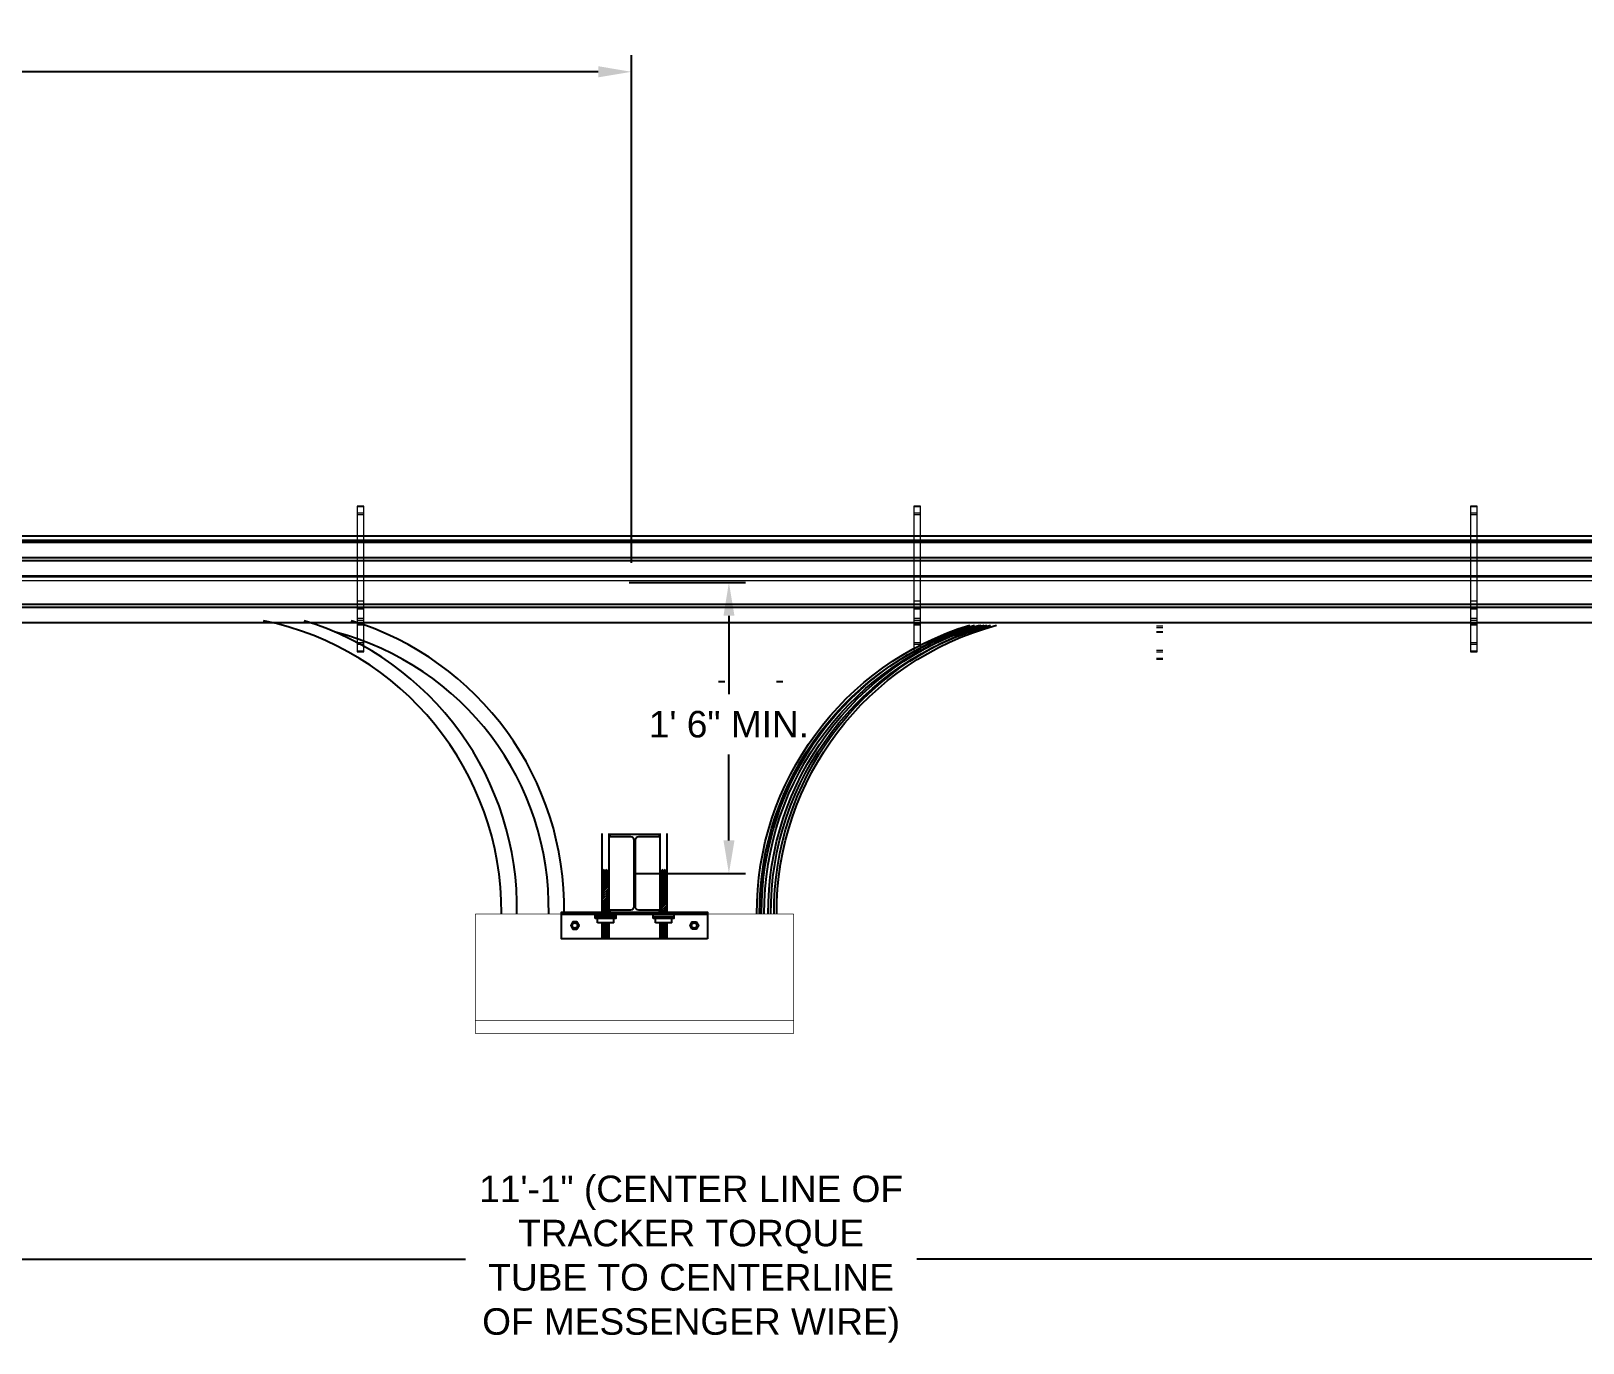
# Model space of a CAD drawing. Header units: inches. Extents: x -1851 to 6314, y -1304 to 4687.
# Drawn here: x 303.5 to 420.6, y 2748.9 to 2847.8 of the extents above; entities that cross this region are included whole.
import ezdxf

# ---------------------------------------------------------------- set-up
doc = ezdxf.new("R2010")
doc.units = ezdxf.units.IN
doc.header["$MEASUREMENT"] = 0
for name, color, linetype in [('DC FEEEDERS', 1, 'Continuous'), ('DC STRING CABLES', 30, 'Continuous'), ('E-COMB-BOX', 41, 'Continuous'), ('G-ANNO-DIMS', 1, 'Continuous'), ('G-TEXT', 7, 'Continuous'), ('S-BOLT', 93, 'Continuous'), ('S-STEL-ANGL', 3, 'Continuous'), ('WIRE MANAGEMENT', 4, 'Continuous')]:
    doc.layers.add(name, color=color, linetype=linetype)
doc.styles.add('NEI-A', font='arial.ttf')
doc.dimstyles.new('NEI-A', dxfattribs={"dimtxt": 0.1, "dimasz": 0.125, "dimexe": 0.0625, "dimexo": 0.0625, "dimgap": 0.0625, "dimtad": 0, "dimtih": 1, "dimtoh": 1, "dimdec": 4, "dimzin": 3, "dimdsep": 46, "dimlunit": 4, "dimtxsty": 'NEI-A', "dimcen": 0, "dimadec": 0, "dimazin": 0, "dimtfac": 0.75, "dimtdec": 4, "dimtofl": 0, "dimtmove": 0, "dimatfit": 3, "dimfxl": 1, "dimfrac": 1, "dimtolj": 1, "dimtzin": 0, "dimarcsym": 0})

# ---------------------------------------------------------------- blocks, each defined once
blk = doc.blocks.new('11 INCH CAB HANGER')
at = {"layer": 'WIRE MANAGEMENT', "color": 4, "linetype": 'Continuous', "lineweight": 18, "flags": 128}
blk.add_lwpolyline([(0.5, 11), (0, 11), (0, 0), (0.5, 0)], close=True, dxfattribs=at)
for points in [[(0.5, 11), (0, 11)], [(0.5, 10.94), (0, 10.94)], [(0.5, 10.46), (0, 10.46)], [(0.5, 10.33), (0, 10.33)], [(0.5, 3.82), (0, 3.82)], [(0.5, 3.23), (0, 3.23)], [(0.5, 2.51), (0, 2.51)], [(0.5, 2.37), (0, 2.37)], [(0.5, 2.09), (0, 2.09)], [(0.5, 2.03), (0, 2.03)], [(0.5, 0.69), (0, 0.69)], [(0.5, 0.55), (0, 0.55)], [(0.5, 0.06), (0, 0.06)], [(0.5, 0), (0, 0)]]:
    blk.add_lwpolyline(points, dxfattribs=at)
blk = doc.blocks.new('*D98')
at = {"layer": 'Defpoints', "color": 0, "transparency": 16777216}
for p in [(468.81, 2794.41), (228.81, 2757.56), (468.81, 2755.17)]:
    blk.add_point(p, dxfattribs=at)
at = {"layer": 'G-ANNO-DIMS', "color": 0, "lineweight": -2, "transparency": 16777216}
for p, q in [((468.81, 2793.16), (468.81, 2753.92)), ((228.81, 2756.31), (228.81, 2753.92)), ((231.31, 2755.17), (336.29, 2755.17)), ((466.31, 2755.17), (370.32, 2755.17))]:
    blk.add_line(p, q, dxfattribs=at)
at = {"layer": 'G-ANNO-DIMS', "color": 0, "transparency": 16777216}
for points in [[(231.31, 2755.59), (231.31, 2754.76), (228.81, 2755.17)], [(466.31, 2755.59), (466.31, 2754.76), (468.81, 2755.17)]]:
    blk.add_solid(points, dxfattribs=at)
at = {"layer": 'G-ANNO-DIMS', "color": 0, "transparency": 16777216, "insert": (353.31, 2755.17), "char_height": 2, "width": 33.2246, "attachment_point": 5, "style": 'NEI-A'}
blk.add_mtext('\\A1;11\'-1" (CENTER LINE OF TRACKER TORQUE TUBE TO CENTERLINE OF MESSENGER WIRE)', dxfattribs=at)
blk = doc.blocks.new('*D99')
at = {"layer": 'Defpoints', "color": 0, "transparency": 16777216}
for p in [(348.81, 2844.69), (348.81, 2806.43), (228.81, 2770.08)]:
    blk.add_point(p, dxfattribs=at)
at = {"layer": 'G-ANNO-DIMS', "color": 0, "lineweight": -2, "transparency": 16777216}
for p, q in [((228.81, 2771.33), (228.81, 2845.94)), ((348.81, 2807.68), (348.81, 2845.94)), ((231.31, 2844.69), (277.34, 2844.69)), ((346.31, 2844.69), (300.84, 2844.69))]:
    blk.add_line(p, q, dxfattribs=at)
at = {"layer": 'G-ANNO-DIMS', "color": 0, "transparency": 16777216}
for points in [[(231.31, 2845.11), (231.31, 2844.27), (228.81, 2844.69)], [(346.31, 2845.11), (346.31, 2844.27), (348.81, 2844.69)]]:
    blk.add_solid(points, dxfattribs=at)
at = {"layer": 'G-ANNO-DIMS', "color": 0, "transparency": 16777216, "insert": (289.09, 2844.69), "char_height": 2, "width": 22.1931, "attachment_point": 5, "style": 'NEI-A'}
blk.add_mtext('\\A1;5\'-0" (CL MW TO CL PILE)', dxfattribs=at)
blk = doc.blocks.new('BracketAngle_BottomView')
for p, q in [((81.54, 214.54), (70.54, 214.54)), ((72.41, 214.54), (72.41, 214.4)), ((74.41, 214.54), (74.41, 214.4)), ((77.66, 214.54), (77.66, 214.4)), ((79.66, 214.54), (79.66, 214.4))]:
    blk.add_line(p, q)
for points in [[(70.54, 216.4), (81.54, 216.4), (81.54, 214.4), (70.54, 214.4)], [(71.7, 215.68), (71.85, 215.4), (71.7, 215.13), (71.38, 215.13), (71.22, 215.4), (71.38, 215.68)], [(80.38, 215.68), (80.22, 215.4), (80.38, 215.13), (80.7, 215.13), (80.85, 215.4), (80.7, 215.68)]]:
    blk.add_lwpolyline(points, close=True)
for centre in [(71.54, 215.4), (80.54, 215.4)]:
    blk.add_circle(centre, 0.2)
blk = doc.blocks.new('*D107')
at = {"layer": 'Defpoints', "color": 0, "transparency": 16777216}
for p in [(347.38, 2806.18), (356.16, 2806.18), (347.87, 2784.24, 4)]:
    blk.add_point(p, dxfattribs=at)
at = {"layer": 'G-ANNO-DIMS', "color": 0, "lineweight": -2, "transparency": 16777216}
for p, q in [((348.63, 2806.18), (357.41, 2806.18)), ((356.16, 2803.68), (356.16, 2797.76)), ((356.16, 2786.74), (356.16, 2793.22)), ((349.12, 2784.24), (357.41, 2784.24))]:
    blk.add_line(p, q, dxfattribs=at)
at = {"layer": 'G-ANNO-DIMS', "color": 0, "transparency": 16777216}
for points in [[(355.75, 2803.68), (356.58, 2803.68), (356.16, 2806.18)], [(355.75, 2786.74), (356.58, 2786.74), (356.16, 2784.24)]]:
    blk.add_solid(points, dxfattribs=at)
at = {"layer": 'G-ANNO-DIMS', "color": 0, "transparency": 16777216, "insert": (356.16, 2795.49), "char_height": 2, "width": 18.125, "attachment_point": 5, "style": 'NEI-A'}
blk.add_mtext('\\A1;1\' 6" MIN.', dxfattribs=at)

msp = doc.modelspace()

# ---------------------------------------------------------------- hatches: boundary and pattern name
at = {"layer": 'S-BOLT'}
h = msp.add_hatch(dxfattribs=at)
h.set_pattern_fill('ANSI31', color=256, angle=360)
h.set_pattern_definition([(45, (327.5452, 2713.1839), (-0.08838835, 0.08838835), [])])
h.paths.add_polyline_path([(351.4827, 2784.56614), (350.9827, 2784.56614), (350.9827, 2781.3239), (351.4827, 2781.3239)])
h.paths.add_polyline_path([(351.4827, 2780.52334), (350.9827, 2780.52334), (350.9827, 2779.3613), (351.4827, 2779.3613)])
h.paths.add_polyline_path([(347.1077, 2780.52568), (346.6077, 2780.52568), (346.6077, 2779.36364), (347.1077, 2779.36364)])
h.paths.add_polyline_path([(346.6077, 2784.56614), (346.6077, 2781.3239), (347.1077, 2781.3239), (347.1077, 2784.56614)])

# ---------------------------------------------------------------- linework, layer by layer
at = {"layer": 'DC FEEEDERS'}
for p, q in [((248.04589, 2809.2318), (602.10843, 2809.2318)), ((248.04589, 2808.0718), (602.10843, 2808.0718)), ((248.04589, 2807.84986), (602.10843, 2807.84986)), ((248.04589, 2806.68986), (602.10843, 2806.68986)), ((248.04589, 2804.55246), (602.10843, 2804.55246)), ((248.04589, 2804.33052), (602.10843, 2804.33052)), ((248.04589, 2803.17052), (602.10843, 2803.17052))]:
    msp.add_line(p, q, dxfattribs=at)
for points in [[(339.01417, 2781.22704, 0.357885268), (321.07645, 2803.30677, 0.329466328)], [(340.17417, 2781.17305, 0.335836908), (324.12374, 2803.30677, 0.098766988)], [(342.57063, 2781.20005, 0.34705441), (326.51028, 2802.43188, 0.329466328)], [(343.73062, 2781.22704, 0.329466328), (343.73062, 2781.22704, 0.335211681), (327.68019, 2803.30677, 0.098766988)]]:
    msp.add_lwpolyline(points, format="xyb", dxfattribs=at)
at = {"layer": 'DC STRING CABLES'}
for p, q in [((241.03533, 2809.70612), (602.10843, 2809.70612)), ((241.03533, 2809.37366), (602.10843, 2809.37366))]:
    msp.add_line(p, q, dxfattribs=at)
at = {"layer": 'DC STRING CABLES', "flags": 128}
for points in [[(358.26915, 2781.16869, -0.331931822), (374.31958, 2802.97096, -0.329466328)], [(358.46915, 2781.18143, -0.34038706), (375.0438, 2802.97096, -0.329466328)], [(358.62379, 2781.18781, -0.331701581), (374.67422, 2802.97096, -0.329466328)], [(358.82379, 2781.19418, -0.340231161), (375.39844, 2802.97096, -0.329466328)], [(359.12029, 2781.17506, -0.331855136), (375.17072, 2802.97096, -0.329466328)], [(359.32029, 2781.16869, -0.340542714), (375.89494, 2802.97096, -0.329466328)], [(359.56359, 2781.18781, -0.331701581), (375.61402, 2802.97096, -0.329466328)], [(359.76359, 2781.18781, -0.340309141), (376.33824, 2802.97096, -0.329466328)]]:
    msp.add_lwpolyline(points, format="xyb", dxfattribs=at)
at = {"layer": 'E-COMB-BOX', "color": 30, "const_width": 0.05}
for points in [[(337.0452, 2781.1839), (337.0452, 2772.1839), (361.0452, 2772.1839), (361.0452, 2781.1839)], [(361.0452, 2781.1839), (337.0452, 2781.1839)], [(337.0452, 2773.1839), (361.0452, 2773.1839)]]:
    msp.add_lwpolyline(points, dxfattribs=at)
at = {"layer": 'G-TEXT', "flags": 128}
msp.add_lwpolyline([(347.1702, 2781.3239), (350.9202, 2781.3239), (350.9202, 2781.4889), (349.3597, 2781.4889, -0.414213562), (349.1097, 2781.7389), (349.1097, 2786.7739, -0.414213562), (349.3597, 2787.0239), (350.9202, 2787.0239), (350.9202, 2787.1889), (347.1702, 2787.1889), (347.1702, 2787.0239), (348.7307, 2787.0239, -0.414213562), (348.9807, 2786.7739), (348.9807, 2781.7389, -0.414213562), (348.7307, 2781.4889), (347.1702, 2781.4889), (347.1702, 2781.3239)], format="xyb", dxfattribs=at)
at = {"layer": 'S-BOLT'}
for p, q in [((346.07944, 2780.85368), (346.07944, 2781.1839)), ((346.24159, 2780.52568), (346.24159, 2780.85368)), ((347.47381, 2780.52568), (346.24159, 2780.52568)), ((346.8577, 2780.85368), (347.01543, 2781.01879)), ((347.00355, 2780.85368), (347.16127, 2781.01879)), ((347.47381, 2780.52568), (347.47381, 2780.85368)), ((350.45444, 2780.85134), (350.45444, 2781.18156)), ((350.61659, 2780.52334), (350.61659, 2780.85134)), ((351.84881, 2780.52334), (350.61659, 2780.52334)), ((351.2327, 2780.85134), (351.39043, 2781.01645)), ((351.37855, 2780.85134), (351.53627, 2781.01645)), ((351.84881, 2780.52334), (351.84881, 2780.85134))]:
    msp.add_line(p, q, dxfattribs=at)
for points in [[(355.36264, 2798.71374), (355.86264, 2798.71374)], [(359.73764, 2798.71374), (360.23764, 2798.71374)], [(347.1077, 2787.25364), (347.1077, 2781.3239), (346.6077, 2781.3239), (346.6077, 2787.25364)], [(351.4827, 2787.25364), (351.4827, 2781.3239), (350.9827, 2781.3239), (350.9827, 2787.25364)], [(346.07944, 2781.1839), (347.63597, 2781.1839)], [(347.63597, 2781.1839), (347.63597, 2780.85368), (346.07944, 2780.85368)], [(346.07944, 2781.01879), (347.63597, 2781.01879)], [(347.1077, 2780.52568), (347.1077, 2779.36364), (346.6077, 2779.36364), (346.6077, 2780.52568)], [(350.45444, 2781.18156), (352.01097, 2781.18156)], [(352.01097, 2781.18156), (352.01097, 2780.85134), (350.45444, 2780.85134)], [(350.45444, 2781.01645), (352.01097, 2781.01645)], [(351.4827, 2780.52334), (351.4827, 2779.3613), (350.9827, 2779.3613), (350.9827, 2780.52334)]]:
    msp.add_lwpolyline(points, dxfattribs=at)
at = {"layer": 'WIRE MANAGEMENT', "color": 4, "linetype": 'Continuous', "lineweight": 18, "elevation": 0.11854, "flags": 128}
for points in [[(-23.40612, 2806.60308), (602.10843, 2806.60308)], [(-23.40612, 2806.32501), (602.10843, 2806.32501)], [(388.88842, 2802.89288), (388.38842, 2802.89288)], [(388.88842, 2802.7573), (388.38842, 2802.7573)], [(388.88842, 2802.47222), (388.38842, 2802.47222)], [(388.88842, 2802.41099), (388.38842, 2802.41099)], [(388.88842, 2801.06987), (388.38842, 2801.06987)], [(388.88842, 2800.93429), (388.38842, 2800.93429)], [(388.88842, 2800.44523), (388.38842, 2800.44523)], [(388.88842, 2800.38415), (388.38842, 2800.38415)]]:
    msp.add_lwpolyline(points, dxfattribs=at)

# ---------------------------------------------------------------- block references
for p in [(328.13014, 2800.95105, 0.11854), (370.10722, 2800.95105, 0.11854), (412.0843, 2800.95105, 0.11854)]:
    msp.add_blockref('11 INCH CAB HANGER', p)
at = {"layer": 'S-STEL-ANGL', "rotation": 180}
msp.add_blockref('BracketAngle_BottomView', (425.08228, 2995.72784), dxfattribs=at)

# ---------------------------------------------------------------- dimensions: what is measured, and where the dimension line sits
at = {"layer": 'G-ANNO-DIMS'}
for base, p1, p2, text, override, picture, middle in [((348.81365, 2844.68843), (228.81365, 2770.08073), (348.81365, 2806.43465), '5\'-0" (CL MW TO CL PILE)', {"dimscale": 20, "dimdec": 2}, '*D99', (289.09116, 2844.68843)), ((468.81365, 2755.17407), (228.81365, 2757.56394), (468.81365, 2794.40906), '11\'-1" (CENTER LINE OF TRACKER TORQUE TUBE TO CENTERLINE OF MESSENGER WIRE)', {"dimscale": 20, "dimdec": 0}, '*D98', (353.30607, 2755.17407))]:
    dim = msp.add_linear_dim(base=base, p1=p1, p2=p2, text=text, dimstyle='NEI-A', override=override, dxfattribs=at)
    dim.commit()
    dim.dimension.update_dxf_attribs({"geometry": picture, "text_midpoint": middle, "dimtype": 160})
dim = msp.add_linear_dim(base=(356.16235, 2806.1767), p1=(347.87019, 2784.24072, 4), p2=(347.37685, 2806.1767), angle=270, text='1\' 6" MIN.', dimstyle='NEI-A', override={"dimscale": 20, "dimdec": 2}, dxfattribs=at)
dim.commit()
dim.dimension.update_dxf_attribs({"geometry": '*D107', "text_midpoint": (356.16235, 2795.49281), "dimtype": 160})

doc.saveas('drawing.dxf')
